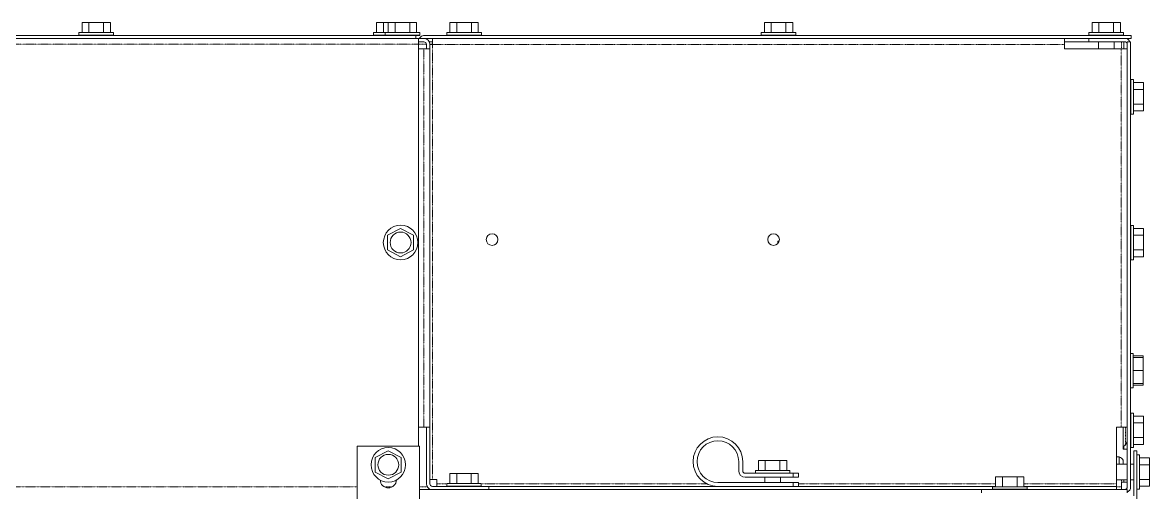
# Model space of a CAD drawing. Header units: millimetres. Extents: x 60499 to 556746, y 248297 to 497145.
# Drawn here: x 535686 to 547034, y 440727 to 445459 of the extents above; entities that cross this region are included whole.
import ezdxf

# ---------------------------------------------------------------- set-up
doc = ezdxf.new("R2010")
doc.units = ezdxf.units.MM
doc.linetypes.add('PHANTOM', pattern=[20, 10, -2, 2, -2, 2, -2])

msp = doc.modelspace()

# ---------------------------------------------------------------- linework, layer by layer
at = {"color": 7, "lineweight": 13, "ltscale": 0.003}
for p, q in [((536285, 445358), (536285, 445459)), ((536354, 445358), (536354, 445459)), ((536502, 445358), (536502, 445459)), ((536571, 445358), (536571, 445459)), ((539251, 445358), (539251, 445459)), ((539320, 445358), (539320, 445459)), ((539368, 445358), (539368, 445459)), ((539437, 445358), (539437, 445459)), ((539585, 445358), (539585, 445459)), ((539654, 445358), (539654, 445459)), ((539989, 445358), (539989, 445459)), ((540058, 445358), (540058, 445459)), ((540206, 445358), (540206, 445459)), ((540274, 445358), (540274, 445459)), ((543156, 445358), (543156, 445459)), ((543224, 445358), (543224, 445459)), ((543372, 445358), (543372, 445459)), ((543441, 445358), (543441, 445459)), ((546456, 445358), (546456, 445459)), ((546524, 445358), (546524, 445459)), ((546672, 445358), (546672, 445459)), ((546741, 445358), (546741, 445459)), ((546872, 444855), (546973, 444855)), ((546872, 444786), (546973, 444786)), ((546872, 444638), (546973, 444638)), ((546872, 444569), (546973, 444569)), ((546872, 443386), (546973, 443386)), ((546872, 443317), (546973, 443317)), ((546872, 443169), (546973, 443169)), ((546872, 443100), (546973, 443100)), ((546870, 442103), (546971, 442103)), ((546870, 442086), (546971, 442086)), ((546870, 441955), (546971, 441955)), ((546870, 441824), (546971, 441824)), ((546870, 441806), (546971, 441806)), ((546872, 441495), (546973, 441495)), ((546872, 441427), (546973, 441427)), ((546872, 441279), (546973, 441279)), ((546872, 441210), (546973, 441210)), ((543096, 440949), (543096, 441049)), ((543165, 440949), (543165, 441049)), ((543313, 440949), (543313, 441049)), ((543382, 440949), (543382, 441049)), ((546933, 441076), (547034, 441076)), ((546933, 441075), (547034, 441075)), ((546933, 441006), (547034, 441006)), ((539989, 440816), (539989, 440917)), ((540058, 440816), (540058, 440917)), ((540205, 440816), (540205, 440917)), ((540274, 440816), (540274, 440917)), ((545485, 440785), (545485, 440886)), ((545553, 440785), (545553, 440886)), ((545701, 440785), (545701, 440886)), ((545770, 440785), (545770, 440886)), ((546933, 440858), (547034, 440858)), ((546933, 440790), (547034, 440790))]:
    msp.add_line(p, q, dxfattribs=at)
at = {"color": 7, "lineweight": 13, "ltscale": 0.002047}
for p, q in [((536285, 445459), (536354, 445459)), ((539251, 445459), (539320, 445459)), ((539368, 445459), (539437, 445459)), ((539989, 445459), (540058, 445459)), ((543156, 445459), (543224, 445459)), ((546456, 445459), (546524, 445459)), ((546973, 444855), (546973, 444786)), ((546973, 443386), (546973, 443317)), ((546973, 441495), (546973, 441427)), ((543096, 441049), (543165, 441049)), ((539989, 440917), (540058, 440917)), ((545485, 440886), (545553, 440886))]:
    msp.add_line(p, q, dxfattribs=at)
at = {"color": 7, "lineweight": 13, "ltscale": 0.004405}
for p, q in [((536354, 445459), (536502, 445459)), ((539437, 445459), (539585, 445459)), ((540058, 445459), (540206, 445459)), ((543224, 445459), (543372, 445459)), ((546524, 445459), (546672, 445459)), ((546973, 444786), (546973, 444638)), ((539493, 443386), (539362, 443318)), ((539624, 443318), (539493, 443386)), ((539362, 443318), (539362, 443170)), ((539624, 443170), (539624, 443318)), ((546973, 443317), (546973, 443169)), ((539362, 443170), (539493, 443101)), ((539493, 443101), (539624, 443170)), ((546973, 441427), (546973, 441279)), ((539369, 441148), (539238, 441080)), ((539500, 441080), (539369, 441148)), ((539238, 441080), (539238, 440932)), ((539500, 440932), (539500, 441080)), ((543165, 441049), (543313, 441049)), ((547034, 441006), (547034, 440858)), ((539238, 440932), (539369, 440863)), ((539369, 440863), (539500, 440932)), ((540058, 440917), (540205, 440917)), ((545553, 440886), (545701, 440886))]:
    msp.add_line(p, q, dxfattribs=at)
at = {"color": 7, "lineweight": 13, "ltscale": 0.002048}
for p, q in [((536502, 445459), (536571, 445459)), ((539585, 445459), (539654, 445459)), ((540206, 445459), (540274, 445459)), ((543372, 445459), (543441, 445459)), ((546672, 445459), (546741, 445459)), ((546973, 444638), (546973, 444569)), ((546973, 443169), (546973, 443100)), ((546973, 441279), (546973, 441210)), ((543313, 441049), (543382, 441049)), ((547034, 441075), (547034, 441006)), ((540205, 440917), (540274, 440917)), ((545701, 440886), (545770, 440886)), ((547034, 440858), (547034, 440790))]:
    msp.add_line(p, q, dxfattribs=at)
at = {"color": 7, "lineweight": 13, "ltscale": 0.001453}
msp.add_line((539320, 445459), (539368, 445459), dxfattribs=at)
at = {"color": 7, "lineweight": 13, "ltscale": 0.03937}
for p, q in [((528002, 445330), (539646, 445330)), ((528002, 445300), (539646, 445300)), ((546178, 445298), (539813, 445298)), ((540081, 445330), (543297, 445330)), ((540081, 445300), (546850, 445300)), ((543299, 445330), (546850, 445330)), ((539672, 445240), (539672, 441192)), ((539787, 445193), (539787, 441384)), ((546808, 441384), (546808, 445193)), ((546810, 445266), (546810, 440783)), ((546844, 445266), (546844, 440783)), ((539684, 440757), (545341, 440757)), ((545485, 440788), (540383, 440788)), ((543445, 440828), (542688, 440828)), ((543445, 440788), (542688, 440788)), ((545341, 440757), (546810, 440757)), ((546703, 440788), (545770, 440788))]:
    msp.add_line(p, q, dxfattribs=at)
at = {"color": 7, "lineweight": 13, "ltscale": 0.005174}
for p, q in [((536428, 445358), (536254, 445358)), ((539511, 445358), (539337, 445358)), ((540132, 445358), (539958, 445358)), ((543298, 445358), (543125, 445358)), ((546598, 445358), (546424, 445358)), ((546872, 444712), (546872, 444886)), ((546872, 443243), (546872, 443417)), ((546872, 441353), (546872, 441526)), ((543239, 440949), (543065, 440949)), ((540131, 440816), (539958, 440816)), ((545454, 440785), (545627, 440785))]:
    msp.add_line(p, q, dxfattribs=at)
at = {"color": 7, "lineweight": 13, "ltscale": 0.000774954}
for p, q in [((536254, 445332), (536254, 445358)), ((536602, 445332), (536602, 445358)), ((539220, 445332), (539220, 445358)), ((539337, 445332), (539337, 445358)), ((539685, 445332), (539685, 445358)), ((539813, 445239), (539787, 445239)), ((546846, 444886), (546872, 444886)), ((546846, 444538), (546872, 444538)), ((546846, 443417), (546872, 443417)), ((546846, 443069), (546872, 443069)), ((546844, 442128), (546870, 442128)), ((546844, 441781), (546870, 441781)), ((546844, 441781), (546870, 441781)), ((546846, 441526), (546872, 441526)), ((546846, 441179), (546872, 441179)), ((546907, 441107), (546933, 441107)), ((546907, 441106), (546933, 441106)), ((543065, 440923), (543065, 440949)), ((543413, 440923), (543413, 440949)), ((546907, 440759), (546933, 440759))]:
    msp.add_line(p, q, dxfattribs=at)
at = {"color": 7, "lineweight": 13, "ltscale": 0.001515}
for p, q in [((536305, 445332), (536254, 445332)), ((536305, 445330), (536254, 445330)), ((539271, 445332), (539220, 445332)), ((539271, 445330), (539220, 445330)), ((539388, 445332), (539337, 445332)), ((539388, 445330), (539337, 445330)), ((540009, 445332), (539958, 445332)), ((540009, 445330), (539958, 445330)), ((543176, 445332), (543125, 445332)), ((543176, 445330), (543125, 445330)), ((546475, 445332), (546424, 445332)), ((546475, 445330), (546424, 445330)), ((546844, 444835), (546844, 444886)), ((546846, 444835), (546846, 444886)), ((546844, 443366), (546844, 443417)), ((546846, 443366), (546846, 443417)), ((546844, 441476), (546844, 441526)), ((546846, 441476), (546846, 441526)), ((543116, 440923), (543065, 440923)), ((543116, 440920), (543065, 440920)), ((540009, 440790), (539958, 440790)), ((540009, 440788), (539958, 440788)), ((545505, 440759), (545454, 440759)), ((545505, 440757), (545454, 440757))]:
    msp.add_line(p, q, dxfattribs=at)
at = {"color": 7, "lineweight": 13, "ltscale": 6.2537e-05}
for p, q in [((536254, 445332), (536254, 445330)), ((536305, 445332), (536305, 445330)), ((536378, 445332), (536378, 445330)), ((536420, 445332), (536420, 445330)), ((536428, 445332), (536428, 445330)), ((536436, 445332), (536436, 445330)), ((536478, 445332), (536478, 445330)), ((536551, 445332), (536551, 445330)), ((536602, 445332), (536602, 445330))]:
    msp.add_line(p, q, dxfattribs=at)
at = {"color": 7, "lineweight": 13, "ltscale": 0.003659}
for p, q in [((536428, 445332), (536305, 445332)), ((536551, 445332), (536428, 445332)), ((539511, 445332), (539388, 445332)), ((539634, 445332), (539511, 445332)), ((540132, 445332), (540009, 445332)), ((540255, 445332), (540132, 445332)), ((543298, 445332), (543176, 445332)), ((546598, 445332), (546475, 445332)), ((546721, 445332), (546598, 445332)), ((546846, 444712), (546846, 444835)), ((546846, 443243), (546846, 443366)), ((546844, 441955), (546844, 442078)), ((546844, 441832), (546844, 441955)), ((546846, 441353), (546846, 441476)), ((546907, 440932), (546907, 441055)), ((543239, 440923), (543116, 440923)), ((546907, 440810), (546907, 440932)), ((540131, 440790), (540009, 440790)), ((545627, 440759), (545505, 440759)), ((545750, 440759), (545627, 440759))]:
    msp.add_line(p, q, dxfattribs=at)
at = {"color": 7, "lineweight": 13, "ltscale": 0.002173}
for p, q in [((536378, 445330), (536305, 445330)), ((539461, 445330), (539388, 445330)), ((540082, 445330), (540009, 445330)), ((543249, 445330), (543176, 445330)), ((546548, 445330), (546475, 445330)), ((546844, 444762), (546844, 444835)), ((546844, 443293), (546844, 443366)), ((546844, 441403), (546844, 441476)), ((543189, 440920), (543116, 440920)), ((543362, 440920), (543289, 440920)), ((540082, 440788), (540009, 440788)), ((540254, 440788), (540181, 440788)), ((545578, 440757), (545505, 440757))]:
    msp.add_line(p, q, dxfattribs=at)
at = {"color": 7, "lineweight": 13, "ltscale": 0.000246784}
for p, q in [((536428, 445330), (536420, 445330)), ((539511, 445330), (539503, 445330)), ((540132, 445330), (540123, 445330)), ((543298, 445330), (543290, 445330)), ((546598, 445330), (546590, 445330)), ((540131, 440788), (540123, 440788))]:
    msp.add_line(p, q, dxfattribs=at)
at = {"color": 7, "lineweight": 13, "ltscale": 0.005176}
for p, q in [((536428, 445358), (536602, 445358)), ((539511, 445358), (539685, 445358)), ((540132, 445358), (540306, 445358)), ((543298, 445358), (543472, 445358)), ((546598, 445358), (546772, 445358)), ((546872, 444712), (546872, 444538)), ((546872, 443243), (546872, 443069)), ((546872, 441353), (546872, 441179)), ((543239, 440949), (543413, 440949)), ((540131, 440816), (540305, 440816)), ((545801, 440785), (545627, 440785))]:
    msp.add_line(p, q, dxfattribs=at)
at = {"color": 7, "lineweight": 13, "ltscale": 0.000247625}
for p, q in [((536436, 445330), (536428, 445330)), ((539519, 445330), (539511, 445330)), ((540140, 445330), (540132, 445330)), ((543307, 445330), (543298, 445330)), ((546607, 445330), (546598, 445330)), ((546844, 444704), (546844, 444712)), ((543247, 440920), (543239, 440920)), ((540140, 440788), (540131, 440788)), ((545636, 440757), (545627, 440757))]:
    msp.add_line(p, q, dxfattribs=at)
at = {"color": 7, "lineweight": 13, "ltscale": 0.002172}
for p, q in [((536551, 445330), (536478, 445330)), ((539634, 445330), (539561, 445330)), ((540255, 445330), (540182, 445330)), ((543421, 445330), (543348, 445330)), ((546721, 445330), (546648, 445330)), ((546844, 444589), (546844, 444662)), ((546844, 443120), (546844, 443193)), ((546844, 441230), (546844, 441303)), ((545750, 440757), (545677, 440757))]:
    msp.add_line(p, q, dxfattribs=at)
at = {"color": 7, "lineweight": 13, "ltscale": 0.001516}
for p, q in [((536602, 445332), (536551, 445332)), ((536602, 445330), (536551, 445330)), ((539685, 445332), (539634, 445332)), ((539685, 445330), (539634, 445330)), ((540306, 445332), (540255, 445332)), ((540306, 445330), (540255, 445330)), ((543472, 445332), (543421, 445332)), ((543472, 445330), (543421, 445330)), ((546772, 445332), (546721, 445332)), ((546772, 445330), (546721, 445330)), ((546844, 444538), (546844, 444589)), ((546846, 444538), (546846, 444589)), ((546844, 443069), (546844, 443120)), ((546846, 443069), (546846, 443120)), ((546844, 442078), (546844, 442128)), ((546844, 441781), (546844, 441832)), ((546844, 441179), (546844, 441230)), ((546846, 441179), (546846, 441230)), ((546907, 441055), (546907, 441106)), ((543413, 440923), (543362, 440923)), ((543413, 440920), (543362, 440920)), ((540305, 440790), (540254, 440790)), ((540305, 440788), (540254, 440788)), ((545801, 440759), (545750, 440759)), ((545801, 440757), (545750, 440757)), ((546907, 440759), (546907, 440810))]:
    msp.add_line(p, q, dxfattribs=at)
at = {"color": 7, "lineweight": 13, "ltscale": 0.004165}
msp.add_line((539360, 445358), (539220, 445358), dxfattribs=at)
at = {"color": 7, "lineweight": 13, "ltscale": 6.24769e-05}
for p, q in [((539220, 445332), (539220, 445330)), ((539271, 445332), (539271, 445330)), ((539337, 445332), (539337, 445330)), ((539388, 445332), (539388, 445330)), ((539461, 445332), (539461, 445330)), ((539503, 445332), (539503, 445330)), ((539511, 445332), (539511, 445330)), ((539519, 445332), (539519, 445330)), ((539561, 445332), (539561, 445330)), ((539634, 445332), (539634, 445330)), ((539685, 445332), (539685, 445330)), ((539958, 445332), (539958, 445330)), ((540009, 445332), (540009, 445330)), ((540082, 445332), (540082, 445330)), ((540123, 445332), (540123, 445330)), ((540132, 445332), (540132, 445330)), ((540140, 445332), (540140, 445330)), ((540182, 445332), (540182, 445330)), ((540255, 445332), (540255, 445330)), ((540306, 445332), (540306, 445330)), ((543125, 445332), (543125, 445330)), ((543176, 445332), (543176, 445330)), ((543249, 445332), (543249, 445330)), ((543290, 445332), (543290, 445330)), ((543298, 445332), (543298, 445330)), ((543307, 445332), (543307, 445330)), ((543348, 445332), (543348, 445330)), ((543421, 445332), (543421, 445330)), ((543472, 445332), (543472, 445330)), ((546424, 445332), (546424, 445330)), ((546475, 445332), (546475, 445330)), ((546548, 445332), (546548, 445330)), ((546590, 445332), (546590, 445330)), ((546598, 445332), (546598, 445330)), ((546607, 445332), (546607, 445330)), ((546648, 445332), (546648, 445330)), ((546721, 445332), (546721, 445330)), ((546772, 445332), (546772, 445330)), ((546846, 444886), (546844, 444886)), ((546846, 444835), (546844, 444835)), ((546846, 444762), (546844, 444762)), ((546846, 444720), (546844, 444720)), ((546846, 444712), (546844, 444712)), ((546846, 444704), (546844, 444704)), ((546846, 444662), (546844, 444662)), ((546846, 444589), (546844, 444589)), ((546846, 444538), (546844, 444538)), ((546846, 443417), (546844, 443417)), ((546846, 443366), (546844, 443366)), ((546846, 443293), (546844, 443293)), ((546846, 443252), (546844, 443252)), ((546846, 443243), (546844, 443243)), ((546846, 443235), (546844, 443235)), ((546846, 443193), (546844, 443193)), ((546846, 443120), (546844, 443120)), ((546846, 443069), (546844, 443069)), ((546846, 441526), (546844, 441526)), ((546846, 441476), (546844, 441476)), ((546846, 441403), (546844, 441403)), ((546846, 441361), (546844, 441361)), ((546846, 441353), (546844, 441353)), ((546846, 441344), (546844, 441344)), ((546846, 441303), (546844, 441303)), ((546846, 441230), (546844, 441230)), ((546846, 441179), (546844, 441179)), ((543065, 440923), (543065, 440920)), ((543116, 440923), (543116, 440920)), ((543189, 440923), (543189, 440920)), ((543231, 440923), (543231, 440920)), ((543239, 440923), (543239, 440920)), ((543247, 440923), (543247, 440920)), ((543289, 440923), (543289, 440920)), ((543362, 440923), (543362, 440920)), ((543413, 440923), (543413, 440920))]:
    msp.add_line(p, q, dxfattribs=at)
at = {"color": 7, "lineweight": 13, "ltscale": 0.001984}
msp.add_line((539337, 445332), (539271, 445332), dxfattribs=at)
at = {"color": 7, "lineweight": 13, "ltscale": 0.001985}
msp.add_line((539337, 445330), (539271, 445330), dxfattribs=at)
at = {"color": 7, "lineweight": 13, "ltscale": 0.000887533}
msp.add_line((539646, 445300), (539646, 445330), dxfattribs=at)
at = {"color": 7, "lineweight": 13, "ltscale": 0.000784566}
msp.add_line((539646, 445300), (539672, 445300), dxfattribs=at)
at = {"color": 7, "lineweight": 13, "ltscale": 0.000236812}
msp.add_line((539680, 445300), (539672, 445300), dxfattribs=at)
at = {"color": 7, "lineweight": 13, "ltscale": 0.001775}
msp.add_line((539672, 445240), (539672, 445300), dxfattribs=at)
at = {"color": 7, "lineweight": 13, "ltscale": 0.001658}
for p, q in [((539672, 445298), (539728, 445298)), ((539672, 445265), (539728, 445265)), ((539728, 445193), (539672, 445193)), ((539728, 441384), (539672, 441384))]:
    msp.add_line(p, q, dxfattribs=at)
at = {"color": 7, "lineweight": 13, "ltscale": 0.000380227}
msp.add_line((539695, 445314), (539686, 445305), dxfattribs=at)
at = {"color": 7, "lineweight": 13, "ltscale": 0.001556}
for p, q in [((539735, 445330), (539787, 445330)), ((539735, 445300), (539787, 445300))]:
    msp.add_line(p, q, dxfattribs=at)
at = {"color": 7, "lineweight": 13, "ltscale": 0.008727}
for p, q in [((539787, 445330), (540081, 445330)), ((539787, 445300), (540081, 445300))]:
    msp.add_line(p, q, dxfattribs=at)
at = {"color": 7, "lineweight": 13, "ltscale": 0.001765}
for p, q in [((539813, 445298), (539813, 445239)), ((546178, 445298), (546178, 445239)), ((539728, 445193), (539787, 445193)), ((546808, 445193), (546749, 445193)), ((539728, 441384), (539787, 441384)), ((546808, 441384), (546749, 441384))]:
    msp.add_line(p, q, dxfattribs=at)
at = {"color": 7, "lineweight": 13, "ltscale": 0.000775014}
for p, q in [((539958, 445332), (539958, 445358)), ((540306, 445332), (540306, 445358)), ((543125, 445332), (543125, 445358)), ((543472, 445332), (543472, 445358)), ((546424, 445332), (546424, 445358)), ((546772, 445332), (546772, 445358))]:
    msp.add_line(p, q, dxfattribs=at)
at = {"color": 7, "lineweight": 13, "ltscale": 6.47597e-05}
for p, q in [((543219, 445300), (543219, 445298)), ((543378, 445300), (543378, 445298))]:
    msp.add_line(p, q, dxfattribs=at)
at = {"color": 7, "lineweight": 13, "ltscale": 0.00366}
for p, q in [((543421, 445332), (543298, 445332)), ((546846, 444589), (546846, 444712)), ((546846, 443120), (546846, 443243)), ((546846, 441230), (546846, 441353)), ((543362, 440923), (543239, 440923)), ((540254, 440790), (540131, 440790))]:
    msp.add_line(p, q, dxfattribs=at)
at = {"color": 7, "lineweight": 13, "ltscale": 6.50601e-05}
msp.add_line((546013, 445300), (546013, 445298), dxfattribs=at)
at = {"color": 7, "lineweight": 13, "ltscale": 0.000999991}
for p, q in [((546424, 445300), (546424, 445266)), ((546810, 440723), (546810, 440757))]:
    msp.add_line(p, q, dxfattribs=at)
at = {"color": 7, "lineweight": 13, "ltscale": 0.000900028}
msp.add_line((546850, 445330), (546850, 445300), dxfattribs=at)
at = {"color": 7, "linetype": 'PHANTOM', "lineweight": 13, "ltscale": 0.03937}
for p, q in [((527999, 445240), (539672, 445240)), ((539728, 445193), (539728, 441384)), ((546178, 445239), (539813, 445239)), ((539813, 440859), (539813, 445239)), ((546749, 441384), (546749, 445193)), ((532125, 440783), (539054, 440783)), ((542577, 440814), (540305, 440814)), ((545485, 440814), (543501, 440814)), ((546703, 440814), (545770, 440814))]:
    msp.add_line(p, q, dxfattribs=at)
at = {"color": 7, "linetype": 'PHANTOM', "lineweight": 13, "ltscale": 0.002431}
msp.add_line((539754, 445240), (539672, 445240), dxfattribs=at)
at = {"color": 7, "lineweight": 13, "ltscale": 0.00136}
for p, q in [((539754, 445239), (539754, 445193)), ((539787, 445239), (539787, 445193)), ((546178, 445193), (546178, 445239)), ((546703, 441384), (546749, 441384)), ((539859, 440859), (539859, 440814))]:
    msp.add_line(p, q, dxfattribs=at)
at = {"color": 7, "lineweight": 13, "ltscale": 0.00098293}
msp.add_line((539780, 445266), (539813, 445266), dxfattribs=at)
at = {"color": 7, "linetype": 'PHANTOM', "lineweight": 13, "ltscale": 0.000775915}
msp.add_line((539813, 445240), (539787, 445240), dxfattribs=at)
at = {"color": 7, "lineweight": 13, "ltscale": 0.007316}
msp.add_line((546178, 445266), (546424, 445266), dxfattribs=at)
at = {"color": 7, "lineweight": 13, "ltscale": 0.016985}
for p, q in [((546178, 445193), (546749, 445193)), ((539754, 441384), (539754, 440814)), ((539787, 441384), (539787, 440814)), ((546703, 441384), (546703, 440814)), ((540383, 440788), (539813, 440788))]:
    msp.add_line(p, q, dxfattribs=at)
at = {"color": 7, "lineweight": 13, "ltscale": 0.010725}
msp.add_line((546424, 445266), (546784, 445266), dxfattribs=at)
at = {"color": 7, "lineweight": 13, "ltscale": 0.00219}
for p, q in [((546519, 445266), (546519, 445193)), ((546678, 445266), (546678, 445193)), ((546777, 445193), (546777, 445266))]:
    msp.add_line(p, q, dxfattribs=at)
at = {"color": 7, "linetype": 'PHANTOM', "lineweight": 13, "ltscale": 0.00219}
msp.add_line((546751, 445266), (546751, 445193), dxfattribs=at)
at = {"color": 7, "lineweight": 13, "ltscale": 0.001}
msp.add_line((546844, 445266), (546810, 445266), dxfattribs=at)
at = {"color": 7, "lineweight": 13, "ltscale": 0.000246724}
for p, q in [((546844, 444712), (546844, 444720)), ((546844, 443243), (546844, 443252)), ((546844, 441353), (546844, 441361))]:
    msp.add_line(p, q, dxfattribs=at)
at = {"color": 7, "lineweight": 13, "ltscale": 0.000718845}
msp.add_line((543291, 443258), (543291, 443234), dxfattribs=at)
at = {"color": 7, "lineweight": 13, "ltscale": 0.000409224}
msp.add_line((543291, 443258), (543305, 443258), dxfattribs=at)
at = {"color": 7, "lineweight": 13, "ltscale": 6.6562e-05}
for p, q in [((546810, 443323), (546808, 443323)), ((546810, 443164), (546808, 443164))]:
    msp.add_line(p, q, dxfattribs=at)
at = {"color": 7, "lineweight": 13, "ltscale": 0.000247685}
for p, q in [((546844, 443235), (546844, 443243)), ((546844, 441344), (546844, 441353))]:
    msp.add_line(p, q, dxfattribs=at)
at = {"color": 7, "lineweight": 13, "ltscale": 7.17283e-05}
for p, q in [((546811, 442890), (546808, 442890)), ((546808, 442547), (546811, 442547)), ((546811, 441492), (546808, 441492))]:
    msp.add_line(p, q, dxfattribs=at)
at = {"color": 7, "lineweight": 13, "ltscale": 0.01035}
msp.add_line((546870, 442128), (546870, 441781), dxfattribs=at)
at = {"color": 7, "lineweight": 13, "ltscale": 0.000526488}
msp.add_line((546971, 442103), (546971, 442086), dxfattribs=at)
at = {"color": 7, "lineweight": 13, "ltscale": 0.0039}
for p, q in [((546971, 442086), (546971, 441955)), ((546971, 441955), (546971, 441824))]:
    msp.add_line(p, q, dxfattribs=at)
at = {"color": 7, "lineweight": 13, "ltscale": 0.000539644}
msp.add_line((546971, 441824), (546971, 441806), dxfattribs=at)
at = {"color": 7, "lineweight": 13, "ltscale": 0.006634}
msp.add_line((546769, 441384), (546769, 441162), dxfattribs=at)
at = {"color": 7, "linetype": 'PHANTOM', "lineweight": 13, "ltscale": 0.005242}
msp.add_line((546791, 441208), (546791, 441384), dxfattribs=at)
at = {"color": 7, "linetype": 'PHANTOM', "lineweight": 13, "ltscale": 6.71627e-05}
msp.add_line((546810, 441393), (546808, 441393), dxfattribs=at)
at = {"color": 7, "lineweight": 13, "ltscale": 0.000924592}
msp.add_line((546791, 441208), (546769, 441186), dxfattribs=at)
at = {"color": 7, "lineweight": 13, "ltscale": 0.018546}
for p, q in [((539054, 441192), (539054, 440569)), ((539684, 441192), (539684, 440569))]:
    msp.add_line(p, q, dxfattribs=at)
at = {"color": 7, "lineweight": 13, "ltscale": 0.01875}
msp.add_line((539054, 441192), (539684, 441192), dxfattribs=at)
at = {"color": 7, "lineweight": 13, "ltscale": 0.00123}
msp.add_line((546769, 441162), (546811, 441162), dxfattribs=at)
at = {"color": 7, "lineweight": 13, "ltscale": 0.000963406}
msp.add_line((546777, 441162), (546777, 441194), dxfattribs=at)
at = {"color": 7, "lineweight": 13, "ltscale": 0.000899908}
msp.add_line((546907, 441145), (546877, 441145), dxfattribs=at)
at = {"color": 7, "lineweight": 13, "ltscale": 0.013465}
msp.add_line((546877, 440693), (546877, 441145), dxfattribs=at)
at = {"color": 7, "lineweight": 13, "ltscale": 0.01495}
msp.add_line((546907, 440643), (546907, 441145), dxfattribs=at)
at = {"color": 7, "lineweight": 13, "ltscale": 2.26479e-05}
for p, q in [((546907, 441106), (546907, 441107)), ((546933, 441106), (546933, 441107))]:
    msp.add_line(p, q, dxfattribs=at)
at = {"color": 7, "lineweight": 13, "ltscale": 0.005175}
for q in [(546933, 441106), (546933, 440759)]:
    msp.add_line((546933, 440932), q, dxfattribs=at)
at = {"color": 7, "lineweight": 13, "ltscale": 0.002725}
for p, q in [((542898, 441038), (542898, 440946)), ((542938, 441038), (542938, 440946))]:
    msp.add_line(p, q, dxfattribs=at)
at = {"color": 7, "lineweight": 13, "ltscale": 0.003192}
for p, q in [((546810, 441012), (546703, 441012)), ((546810, 440853), (546703, 440853))]:
    msp.add_line(p, q, dxfattribs=at)
at = {"color": 7, "lineweight": 13, "ltscale": 0.002196}
msp.add_line((546728, 441012), (546728, 441086), dxfattribs=at)
msp.add_line((546728, 441012), (546728, 441086), dxfattribs=at)
at = {"color": 7, "lineweight": 13, "ltscale": 0.001216}
msp.add_line((546768, 441053), (546768, 441012), dxfattribs=at)
at = {"color": 7, "lineweight": 13, "ltscale": 0.000972117}
for p, q in [((546877, 441013), (546844, 441013)), ((546877, 441012), (546844, 441012)), ((546877, 440853), (546844, 440853))]:
    msp.add_line(p, q, dxfattribs=at)
at = {"color": 7, "lineweight": 13, "ltscale": 2.30684e-05}
msp.add_line((547034, 441076), (547034, 441075), dxfattribs=at)
at = {"color": 7, "lineweight": 13, "ltscale": 0.0143}
for p, q in [((542964, 440920), (543445, 440920)), ((542964, 440880), (543445, 440880))]:
    msp.add_line(p, q, dxfattribs=at)
at = {"color": 7, "lineweight": 13, "ltscale": 0.00155}
for p, q in [((543160, 440880), (543160, 440828)), ((543318, 440880), (543318, 440828))]:
    msp.add_line(p, q, dxfattribs=at)
at = {"color": 7, "lineweight": 13, "ltscale": 0.000246664}
msp.add_line((543239, 440920), (543231, 440920), dxfattribs=at)
at = {"color": 7, "lineweight": 13, "ltscale": 0.0012}
for p, q in [((543445, 440880), (543445, 440920)), ((543501, 440880), (543501, 440920)), ((543445, 440788), (543445, 440828)), ((543501, 440788), (543501, 440828))]:
    msp.add_line(p, q, dxfattribs=at)
at = {"color": 7, "lineweight": 13, "ltscale": 0.001675}
for p, q in [((543445, 440920), (543501, 440920)), ((543501, 440880), (543445, 440880)), ((543445, 440828), (543501, 440828)), ((543501, 440788), (543445, 440788))]:
    msp.add_line(p, q, dxfattribs=at)
at = {"color": 7, "linetype": 'PHANTOM', "lineweight": 13, "ltscale": 0.002302}
msp.add_line((539330, 440783), (539407, 440783), dxfattribs=at)
at = {"color": 7, "linetype": 'PHANTOM', "lineweight": 13, "ltscale": 0.002348}
msp.add_line((539762, 440783), (539684, 440783), dxfattribs=at)
at = {"color": 7, "lineweight": 13, "ltscale": 0.000775074}
for p, q in [((539813, 440859), (539787, 440859)), ((546751, 440831), (546777, 440831))]:
    msp.add_line(p, q, dxfattribs=at)
at = {"color": 7, "lineweight": 13, "ltscale": 9.97228e-06}
msp.add_line((539813, 440859), (539813, 440859), dxfattribs=at)
at = {"color": 7, "lineweight": 13, "ltscale": 0.00135}
msp.add_line((539859, 440859), (539813, 440859), dxfattribs=at)
at = {"color": 7, "lineweight": 13, "ltscale": 0.000774984}
for p, q in [((539859, 440814), (539859, 440788)), ((539958, 440790), (539958, 440816)), ((540305, 440790), (540305, 440816)), ((545454, 440759), (545454, 440785)), ((545801, 440759), (545801, 440785)), ((546703, 440814), (546703, 440788)), ((546751, 440783), (546751, 440757))]:
    msp.add_line(p, q, dxfattribs=at)
at = {"color": 7, "linetype": 'PHANTOM', "lineweight": 13, "ltscale": 0.00295}
msp.add_line((539958, 440814), (539859, 440814), dxfattribs=at)
at = {"color": 7, "lineweight": 13, "ltscale": 6.2507e-05}
for p, q in [((539958, 440790), (539958, 440788)), ((540009, 440790), (540009, 440788)), ((540082, 440790), (540082, 440788)), ((540123, 440790), (540123, 440788)), ((540131, 440790), (540131, 440788)), ((540140, 440790), (540140, 440788)), ((540181, 440790), (540181, 440788)), ((540254, 440790), (540254, 440788)), ((540305, 440790), (540305, 440788)), ((545454, 440759), (545454, 440757)), ((545505, 440759), (545505, 440757)), ((545578, 440759), (545578, 440757)), ((545619, 440759), (545619, 440757)), ((545627, 440759), (545627, 440757)), ((545636, 440759), (545636, 440757)), ((545677, 440759), (545677, 440757)), ((545750, 440759), (545750, 440757)), ((545801, 440759), (545801, 440757))]:
    msp.add_line(p, q, dxfattribs=at)
at = {"color": 7, "lineweight": 13, "ltscale": 0.000925259}
msp.add_line((540383, 440757), (540383, 440788), dxfattribs=at)
at = {"color": 7, "lineweight": 13, "ltscale": 0.00093364}
msp.add_line((545341, 440725), (545341, 440757), dxfattribs=at)
at = {"color": 7, "lineweight": 13, "ltscale": 0.000246904}
msp.add_line((545627, 440757), (545619, 440757), dxfattribs=at)
at = {"color": 7, "lineweight": 13, "ltscale": 0.000925349}
msp.add_line((546703, 440788), (546703, 440757), dxfattribs=at)
at = {"color": 7, "linetype": 'PHANTOM', "lineweight": 13, "ltscale": 0.001417}
msp.add_line((546751, 440783), (546703, 440783), dxfattribs=at)
at = {"color": 7, "linetype": 'PHANTOM', "lineweight": 13, "ltscale": 0.000655557}
msp.add_line((546751, 440853), (546751, 440831), dxfattribs=at)
at = {"color": 7, "lineweight": 13, "ltscale": 0.00144}
msp.add_line((546751, 440783), (546751, 440831), dxfattribs=at)
at = {"color": 7, "lineweight": 13, "ltscale": 0.000655557}
msp.add_line((546777, 440831), (546777, 440853), dxfattribs=at)
at = {"color": 7, "lineweight": 13, "ltscale": 0.000999871}
msp.add_line((546810, 440831), (546777, 440831), dxfattribs=at)
at = {"color": 7, "lineweight": 13, "ltscale": 0.03937}
for centre, radius in [((539493, 443244), 174), ((539493, 443244), 105), ((540414, 443274), 58.8), ((543248, 443274), 58.8), ((539369, 441006), 174), ((539369, 441006), 105)]:
    msp.add_circle(centre, radius, dxfattribs=at)
for centre, radius, start, end in [((539668, 445323), 26, 283.5374, 315), ((539735, 445274), 56.3, 90, 135), ((539735, 445274), 26, 90, 113.6084), ((539728, 445239), 59.3, 0, 90), ((546784, 445240), 59.6, 25.8883, 90), ((539728, 445239), 26, 0, 90), ((546784, 445240), 26, 0, 90), ((545372, 442509), 1488, 14.8623, 15.1944), ((545372, 442509), 1488, 14.8617, 15.1938), ((542688, 441038), 250, 0, 270), ((542688, 441038), 210, 0, 270), ((546744, 441255), 66.1, 315, 355.8089), ((546744, 441255), 66.1, 315, 355.7882), ((546715, 441029), 57.9, 76.787, 101.4633), ((546715, 441029), 57.9, 76.787, 101.4694), ((546715, 441029), 57.9, 23.8955, 76.787), ((542964, 440946), 66.3, 180, 270), ((542964, 440946), 26, 180, 270), ((539369, 440855), 82.3, 181.965, 358.0317), ((539813, 440814), 59.3, 180, 254.4336), ((539813, 440814), 26, 180, 270), ((546784, 440783), 26, 270, 0), ((546784, 440783), 59.6, 295.8846, 0)]:
    msp.add_arc(centre, radius, start, end, dxfattribs=at)

doc.saveas('drawing.dxf')
